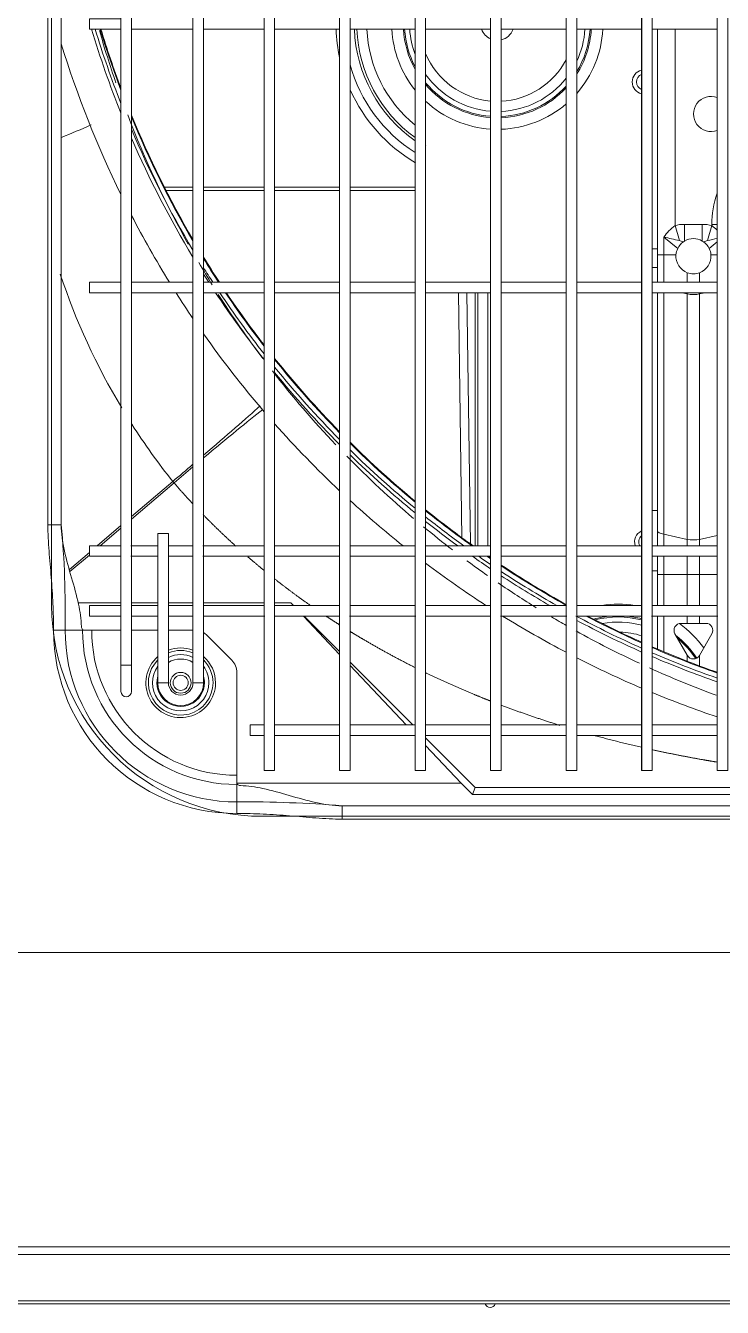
# Model space of a CAD drawing. Header units: millimetres. Extents: x 147592 to 201688, y -27981 to 8299.
# Drawn here: x 166759.9 to 166958.2, y -951 to -586.3 of the extents above; entities that cross this region are included whole.
import ezdxf

# ---------------------------------------------------------------- set-up
doc = ezdxf.new("R2010")
doc.units = ezdxf.units.MM
for name, color, linetype, lineweight in [('G-XREF-____-OTLN', 7, 'Continuous', 5), ('M-EQPM-____-OTLN', 7, 'Continuous', 5), ('S-FNDN-____-OTLN', 7, 'Continuous', 5)]:
    doc.layers.add(name, color=color, linetype=linetype, lineweight=lineweight)

# ---------------------------------------------------------------- blocks, each defined once
blk = doc.blocks.new('YXQH_ST_B9-20_rvt-1-二层给排水_消防平面图')
at = {"layer": 'S-FNDN-____-OTLN', "color": 251, "lineweight": 18, "true_color": 0x515151}
blk.add_line((167600.01, -850), (165600.01, -850), dxfattribs=at)
blk = doc.blocks.new('RUXYQ18BA - top_dwg-2871796-二层给排水_消防平面图')
at = {"layer": 'G-XREF-____-OTLN'}
for p, q in [((850.79, 188.42), (850.79, -336.37)), ((853.78, -336.37), (853.78, 188.42)), ((813.3, 143.44), (813.3, -291.39)), ((833.29, -150.44), (850.79, -150.44)), ((853.78, -150.44), (871.03, -150.44)), ((874.03, -150.44), (892.52, -150.44)), ((895.52, -150.44), (914.01, -150.44)), ((917.01, -150.44), (935.5, -150.44)), ((938.5, -150.44), (956.99, -150.44)), ((959.99, -150.44), (978.48, -150.44)), ((981.48, -150.44), (999.98, -150.44)), ((990.72, -210.69), (990.36, -210.92)), ((996.1, -210.92), (995.74, -210.69)), ((850.79, -222.42), (833.29, -222.42)), ((871.03, -222.42), (853.78, -222.42)), ((892.52, -222.42), (874.03, -222.42)), ((914.01, -222.42), (895.52, -222.42)), ((935.5, -222.42), (917.01, -222.42)), ((956.99, -222.42), (938.5, -222.42)), ((978.48, -222.42), (959.99, -222.42)), ((999.98, -222.42), (981.48, -222.42)), ((833.29, -225.41), (850.79, -225.41)), ((853.78, -225.41), (871.03, -225.41)), ((874.03, -225.41), (892.52, -225.41)), ((895.52, -225.41), (914.01, -225.41)), ((917.01, -225.41), (935.5, -225.41)), ((931.85, -225.41), (931.85, -297.39)), ((938.5, -225.41), (956.99, -225.41)), ((959.99, -225.41), (978.48, -225.41)), ((981.48, -225.41), (999.98, -225.41)), ((840.79, -297.39), (833.29, -297.39)), ((850.79, -297.39), (843.79, -297.39)), ((871.03, -297.39), (853.78, -297.39)), ((892.52, -297.39), (874.03, -297.39)), ((914.01, -297.39), (895.52, -297.39)), ((935.5, -297.39), (917.01, -297.39)), ((956.99, -297.39), (938.5, -297.39)), ((978.48, -297.39), (959.99, -297.39)), ((999.98, -297.39), (981.48, -297.39)), ((833.29, -300.38), (840.79, -300.38)), ((843.79, -300.38), (850.79, -300.38)), ((853.78, -300.38), (871.03, -300.38)), ((874.03, -300.38), (892.52, -300.38)), ((895.52, -300.38), (914.01, -300.38)), ((917.01, -300.38), (935.5, -300.38)), ((938.5, -300.38), (956.99, -300.38)), ((959.99, -300.38), (978.48, -300.38)), ((981.48, -300.38), (999.98, -300.38)), ((818.12, -313.65), (830.29, -313.65)), ((833.29, -313.65), (840.79, -313.65)), ((840.79, -314.38), (833.29, -314.38)), ((843.79, -313.65), (850.79, -313.65)), ((850.79, -314.38), (843.79, -314.38)), ((853.78, -313.65), (871.03, -313.65)), ((871.03, -314.38), (853.78, -314.38)), ((892.52, -314.38), (874.03, -314.38)), ((914.01, -314.38), (895.52, -314.38)), ((935.5, -314.38), (917.01, -314.38)), ((956.99, -314.38), (938.5, -314.38)), ((978.48, -314.38), (959.99, -314.38)), ((999.98, -314.38), (981.48, -314.38)), ((833.29, -317.38), (840.79, -317.38)), ((843.79, -317.38), (850.79, -317.38)), ((853.78, -317.38), (871.03, -317.38)), ((874.03, -317.38), (892.52, -317.38)), ((892.52, -328.3), (882.21, -317.38)), ((892.52, -327.51), (882.41, -317.38)), ((895.52, -317.38), (914.01, -317.38)), ((917.01, -317.38), (935.5, -317.38)), ((938.5, -317.38), (956.99, -317.38)), ((959.99, -317.38), (978.48, -317.38)), ((981.48, -317.38), (999.98, -317.38)), ((982.98, -317.38), (982.98, -326.79)), ((840.79, -321.38), (833.29, -321.38)), ((850.79, -321.38), (843.79, -321.38)), ((861.82, -329.91), (854.75, -322.84)), ((913.33, -348.36), (895.52, -330.52)), ((911.46, -348.36), (895.52, -331.48)), ((892.52, -348.36), (874.03, -348.36)), ((914.01, -348.36), (895.52, -348.36)), ((935.5, -348.36), (917.01, -348.36)), ((956.99, -348.36), (938.5, -348.36)), ((978.48, -348.36), (959.99, -348.36)), ((999.98, -348.36), (981.48, -348.36)), ((874.03, -351.36), (892.52, -351.36)), ((895.52, -351.36), (914.01, -351.36)), ((917.01, -351.36), (935.5, -351.36)), ((938.5, -351.36), (956.99, -351.36)), ((959.99, -351.36), (978.48, -351.36)), ((981.48, -351.36), (999.98, -351.36)), ((927.11, -364.94), (917.01, -354.24)), ((893.27, -371.36), (1303.1, -371.36))]:
    blk.add_line(p, q, dxfattribs=at)
at = {"layer": 'G-XREF-____-OTLN', "color": 251, "true_color": 0x666666}
for p, q in [((917.01, -183.44), (917.1, -183.29)), ((842.66, -195.38), (850.79, -195.38)), ((850.79, -196.36), (843.16, -196.36)), ((853.78, -195.38), (871.03, -195.38)), ((871.03, -196.36), (853.78, -196.36)), ((874.03, -195.38), (892.52, -195.38)), ((892.52, -196.36), (874.03, -196.36)), ((895.52, -195.38), (914.01, -195.38)), ((914.01, -196.36), (895.52, -196.36)), ((997.72, -212.82), (999.98, -210.96)), ((981.48, -212.91), (982.98, -212.91)), ((998.21, -214.65), (999.98, -214.65)), ((982.98, -218.18), (981.48, -218.18)), ((991.48, -219.7), (991.48, -222.42)), ((994.98, -219.7), (994.98, -222.42)), ((927.31, -295.09), (926.33, -225.41)), ((928.75, -225.41), (929.75, -296.85)), ((931.12, -297.39), (931.12, -225.41)), ((934.69, -225.41), (934.69, -297.39)), ((984.8, -225.41), (984.8, -294.13)), ((991.48, -225.41), (991.48, -225.74)), ((994.98, -225.41), (994.98, -225.74)), ((981.48, -287.37), (982.98, -287.37)), ((823.53, -297.39), (830.29, -291.63)), ((830.29, -292.38), (824.41, -297.39)), ((815.6, -304.13), (821.3, -299.28)), ((821.3, -300.03), (815.76, -304.74)), ((982.98, -304.48), (981.48, -304.48)), ((984.8, -317.38), (984.8, -327.56)), ((991.48, -317.38), (991.48, -319.47)), ((994.98, -317.38), (994.98, -319.47)), ((991.48, -328.56), (991.48, -330.25)), ((994.98, -328.56), (994.98, -331.59)), ((840.79, -336.37), (843.79, -336.37)), ((853.78, -336.37), (850.79, -336.37))]:
    blk.add_line(p, q, dxfattribs=at)
at = {"layer": 'G-XREF-____-OTLN', "flags": 128}
for points in [[(871.03, 213.41), (871.03, -361.36), (874.03, -361.36), (874.03, 213.41)], [(892.52, 213.41), (892.52, -361.36), (895.52, -361.36), (895.52, 213.41)], [(914.01, 213.41), (914.01, -361.36), (917.01, -361.36), (917.01, 213.41)], [(935.5, 213.41), (935.5, -361.36), (938.5, -361.36), (938.5, 213.41)], [(956.99, 213.41), (956.99, -361.36), (959.99, -361.36), (959.99, 213.41)], [(978.48, 213.41), (978.48, -361.36), (981.48, -361.36), (981.48, 213.41)], [(999.98, 213.41), (999.98, -361.36), (1002.97, -361.36), (1002.97, 213.41)], [(830.29, 183.42), (830.29, -331.37), (833.29, -331.37), (833.29, 183.42)]]:
    blk.add_lwpolyline(points, close=True, dxfattribs=at)
at = {"layer": 'G-XREF-____-OTLN', "color": 251, "true_color": 0x666666, "flags": 128}
for points in [[(813.3, -291.39), (809.5, -291.39), (809.5, 143.44), (813.3, 143.44)], [(987.98, -150.44), (987.98, -206.31), (989.22, -210.55)], [(990.72, -210.69), (990.72, -205.95), (995.74, -205.95), (995.74, -210.69)], [(999.98, -206.02), (998.48, -206.02), (998.48, -206.31), (997.24, -210.55)], [(988.74, -212.82), (984.8, -209.57), (984.8, -214.65), (982.98, -214.65)], [(984.8, -222.42), (984.8, -214.65), (988.24, -214.65)], [(989.97, -225.41), (991.48, -225.74), (991.48, -295.58)], [(996.49, -225.41), (994.98, -225.74), (994.98, -295.58)], [(833.29, -289.08), (845.04, -279.1), (845.42, -279.52), (833.29, -289.84)], [(984.8, -297.39), (984.8, -294.13), (991.48, -295.58), (991.48, -297.39)], [(999.98, -294.49), (994.98, -295.58), (994.98, -297.39)], [(984.8, -300.38), (984.8, -305.55), (982.98, -305.55)], [(991.48, -300.38), (991.48, -305.55), (984.8, -305.55), (984.8, -314.38)], [(994.98, -300.38), (994.98, -305.55), (991.48, -305.55), (991.48, -314.38)], [(999.98, -305.55), (994.98, -305.55), (994.98, -314.38)], [(819.72, -321.38), (819.36, -321.38), (819.07, -321.38), (814.4, -321.38), (811.11, -321.38)], [(863.28, -364.93), (863.28, -365.3), (863.28, -365.58), (863.28, -370.26), (863.28, -373.55)], [(1303.1, -371.36), (1303.1, -375.15), (893.27, -375.15), (893.27, -371.36)], [(267.56, -498.98), (267.56, -496.86), (1319.06, -496.86), (1319.06, -498.98), (1319.06, -512.22), (267.56, -512.22)], [(1319.06, -498.98), (267.56, -498.98), (267.56, -512.22), (267.56, -513.1)]]:
    blk.add_lwpolyline(points, dxfattribs=at)
at = {"layer": 'G-XREF-____-OTLN', "flags": 128}
for points in [[(830.29, -147.45), (821.3, -147.45), (821.3, -150.44), (830.29, -150.44)], [(982.98, -150.44), (982.98, -212.91), (982.98, -218.18), (982.98, -222.42)], [(830.29, -222.42), (821.3, -222.42), (821.3, -225.41), (830.29, -225.41)], [(982.98, -225.41), (982.98, -287.37), (982.98, -297.39)], [(843.79, -336.37), (843.79, -293.89), (840.79, -293.89), (840.79, -336.37)], [(830.29, -297.39), (821.3, -297.39), (821.3, -300.38), (830.29, -300.38)], [(982.98, -300.38), (982.98, -304.48), (982.98, -314.38)], [(830.29, -314.38), (821.3, -314.38), (821.3, -317.38), (830.29, -317.38)], [(874.03, -313.65), (878.68, -313.65), (879.41, -314.38), (878.68, -313.65)], [(996.76, -319.47), (994.98, -319.47), (991.48, -319.47), (989.69, -319.47)], [(819.72, -321.38), (821.96, -321.38), (830.29, -321.38)], [(987.96, -322.47), (991.48, -328.56), (991.5, -328.59)], [(998.49, -322.47), (994.96, -328.59), (994.98, -328.56)], [(930.3, -368.13), (927.11, -364.94), (863.28, -364.94), (863.28, -362.7), (863.28, -333.44)], [(1333.09, -333.44), (1333.09, -362.24), (1333.08, -364.94), (1259.35, -364.94), (1256.17, -368.13), (930.3, -368.13), (931.1, -366.18)], [(871.03, -348.36), (867.03, -348.36), (867.03, -351.36), (871.03, -351.36)], [(1260.17, -361.36), (1255.36, -366.18), (931.1, -366.18), (917.01, -352.05)], [(1403.06, -513.1), (1343.51, -513.1), (1323.84, -513.1), (1319.06, -513.1), (267.56, -513.1), (262.78, -513.1), (243.11, -513.1), (183.55, -513.1)]]:
    blk.add_lwpolyline(points, dxfattribs=at)
at = {"layer": 'G-XREF-____-OTLN', "color": 251, "true_color": 0x666666}
blk.add_circle((847.29, -336.37), 2.95, dxfattribs=at)
at = {"layer": 'G-XREF-____-OTLN'}
blk.add_circle((847.29, -336.37), 2.15, dxfattribs=at)
at = {"layer": 'G-XREF-____-OTLN', "color": 251, "true_color": 0x666666}
for centre, radius, start, end in [((1093.23, -68.44), 283.44, 196.8164, 201.9254), ((1093.23, -68.44), 282.44, 196.8777, 201.4161), ((937.41, -148.85), 45.92, 181.9934, 192.1337), ((937.41, -148.85), 40.72, 182.2481, 234.9196), ((937.41, -148.85), 37.15, 182.4644, 230.95), ((937.41, -148.85), 30.07, 183.045, 218.8963), ((937.41, -148.85), 26.78, 183.4195, 209.0862), ((937.41, -148.85), 26.43, 183.4643, 207.7069), ((937.41, -148.85), 26.78, 327.4778, 356.5805), ((937.41, -148.85), 30.07, 318.6716, 356.955), ((937.41, -148.85), 26.43, 328.6746, 356.5357), ((937.41, -148.85), 22.1, 202.6261, 265.0416), ((937.41, -148.85), 22.1, 272.822, 332.3545), ((937.41, -148.85), 43.51, 195.6399, 237.4585), ((979.23, -165.43), 3.45, 102.5559, 257.4441), ((937.41, -148.85), 45.92, 204.1673, 239.4673), ((937.41, -148.85), 26.43, 219.4763, 265.8551), ((937.41, -148.85), 26.78, 220.3675, 265.9088), ((937.41, -148.85), 26.43, 272.3596, 317.7978), ((937.41, -148.85), 26.78, 272.329, 316.9871), ((937.41, -148.85), 30.07, 227.2694, 266.357), ((937.41, -148.85), 30.07, 272.0741, 310.6325), ((1093.23, -68.44), 282.44, 203.0243, 210.8623), ((1093.23, -68.44), 283.44, 203.4951, 211.1988), ((1025.72, -206.02), 27.24, 160.9009, 180), ((996.72, -218.01), 14.61, 126.7634, 144.7135), ((989.73, -218.01), 14.61, 45.3611, 53.2366), ((1042.39, 39.7), 255.84, 256.9915, 258.005), ((944.07, 39.7), 255.84, 281.995, 282.6237), ((1093.23, -68.44), 282.44, 212.0285, 213.0349), ((995.11, -159.47), 191.92, 198.4218, 210.9399), ((1093.23, -68.44), 283.44, 212.35, 212.9036), ((1093.23, -68.44), 283.44, 213.6286, 218.3754), ((1093.23, -68.44), 282.44, 213.7636, 218.1186), ((1093.23, -68.44), 282.44, 219.0936, 224.7128), ((1093.23, -68.44), 283.44, 219.3416, 224.9165), ((995.11, -159.47), 191.92, 212.5887, 218.5597), ((1093.23, -68.44), 282.44, 225.571, 230.6134), ((1093.23, -68.44), 283.44, 225.7687, 230.7791), ((531.37, -316.71), 283.07, 359.0557, 5.1325), ((1093.23, -68.44), 282.44, 231.3961, 234.1533), ((1093.23, -68.44), 283.44, 231.5572, 233.8746), ((979.93, -296.28), 3.45, 114.8529, 198.647), ((1093.23, -68.44), 283.44, 234.9158, 236.1867), ((1093.23, -68.44), 282.44, 235.2055, 236.0508), ((1093.23, -68.44), 282.44, 236.781, 240.5462), ((1093.23, -68.44), 283.44, 236.9132, 240.1904), ((971.84, -344.08), 30.07, 80.9837, 99.0163), ((1093.23, -68.44), 282.44, 241.8081, 246.029), ((1093.23, -68.44), 283.44, 241.9602, 246.1188), ((971.84, -344.08), 26.78, 94.4508, 105.2655), ((971.84, -344.08), 26.43, 75.433, 104.4377), ((971.84, -344.08), 26.78, 75.6255, 85.5492), ((971.84, -344.08), 30.07, 35.8855, 54.7074), ((863.28, -321.38), 52.17, 180, 270), ((863.28, -321.38), 48.88, 180, 270), ((797.39, -321.38), 21.97, 0, 0.3494), ((863.28, -321.38), 43.92, 180, 270), ((863.28, -321.38), 41.32, 180, 270), ((971.84, -344.08), 22.1, 72.4966, 88.7325), ((971.84, -344.08), 26.78, 33.4036, 52.3487), ((971.84, -344.08), 26.43, 33.7288, 50.4458), ((847.29, -336.37), 9.91, 69.3273, 110.6727), ((847.29, -336.37), 9.2, 67.6576, 112.3424), ((1093.23, -68.44), 282.44, 246.6931, 250.7202), ((847.29, -336.37), 9.91, 130.967, 360), ((847.29, -336.37), 9.2, 134.9085, 360), ((847.29, -336.37), 8.02, 144.0711, 360), ((847.29, -336.37), 8.02, 64.15, 115.85), ((847.29, -336.37), 6.75, 58.7898, 121.2102), ((847.29, -336.37), 9.91, 0, 49.033), ((847.29, -336.37), 9.2, 0, 45.0915), ((847.29, -336.37), 8.02, 0, 35.9289), ((1093.23, -68.44), 283.44, 246.7801, 250.7908), ((847.29, -336.37), 6.75, 164.2243, 360), ((847.29, -336.37), 6.75, 0, 15.7757), ((863.28, -387.27), 21.97, 89.6506, 90), ((865.8, -711.97), 341.72, 85.3893, 90.4224)]:
    blk.add_arc(centre, radius, start, end, dxfattribs=at)
at = {"layer": 'G-XREF-____-OTLN'}
for centre, radius, start, end in [((1093.23, -68.44), 281.09, 196.9614, 200.7018), ((1093.23, -68.44), 280.89, 196.9738, 200.5936), ((937.41, -148.85), 39.98, 182.2894, 234.177), ((937.41, -148.85), 24.99, 183.6646, 200.536), ((937.41, -148.85), 4.75, 199.6577, 246.2729), ((937.41, -148.85), 4.75, 199.6577, 246.2729), ((937.41, -148.85), 4.75, 283.2499, 340.3423), ((937.41, -148.85), 4.75, 283.2499, 340.3423), ((937.41, -148.85), 24.99, 334.6284, 356.3354), ((1093.23, -68.44), 292.88, 197.1024, 206.135), ((937.41, -148.85), 24.99, 215.2688, 265.6153), ((979.23, -165.43), 2.25, 109.4712, 250.5288), ((937.41, -148.85), 24.99, 272.4959, 321.5866), ((998.23, -174.53), 5, 69.5127, 290.4873), ((1093.23, -68.44), 280.89, 202.2673, 210.3283), ((631.2, 264.21), 481.23, 292.2388, 293.3343), ((1093.23, -68.44), 281.09, 202.3666, 210.3979), ((1093.23, -68.44), 292.88, 207.4363, 211.7161), ((993.23, -215.01), 5, 125.0171, 153.9883), ((993.23, -215.01), 5, 59.8738, 120.1262), ((993.23, -215.01), 5, 26.0117, 54.9829), ((993.23, -215.01), 5, 175.8419, 249.5077), ((993.23, -215.01), 5, 153.9883, 175.8419), ((993.23, -215.01), 5, 290.4923, 4.1581), ((993.23, -215.01), 5, 4.1581, 26.0117), ((1093.23, -68.44), 280.89, 211.5186, 213.2411), ((1093.23, -68.44), 281.09, 211.585, 213.2143), ((993.23, -215.01), 5, 249.5077, 290.4923), ((1093.23, -68.44), 292.88, 212.4084, 214.1271), ((1093.23, -68.44), 281.09, 213.9481, 217.7659), ((1093.23, -68.44), 280.89, 213.9755, 217.7132), ((1093.23, -68.44), 292.88, 215.1591, 220.6519), ((1093.23, -68.44), 280.89, 218.7022, 224.392), ((1093.23, -68.44), 281.09, 218.7531, 224.4337), ((1093.23, -68.44), 292.88, 221.5443, 226.7406), ((1093.23, -68.44), 280.89, 225.2598, 230.3529), ((1093.23, -68.44), 281.09, 225.3001, 230.3867), ((1093.23, -68.44), 292.88, 227.5409, 231.415), ((1093.23, -68.44), 280.89, 231.1428, 234.594), ((1093.23, -68.44), 281.09, 231.1757, 234.5367), ((979.93, -296.28), 2.25, 130.124, 209.3579), ((1093.23, -68.44), 292.88, 233.0093, 237.1089), ((1093.23, -68.44), 281.09, 235.6043, 235.865), ((1093.23, -68.44), 280.89, 235.6639, 235.8373), ((1093.23, -68.44), 280.89, 236.5734, 240.9854), ((1093.23, -68.44), 281.09, 236.6003, 241.0382), ((820.38, -320.39), 1.33, 179.227, 219.7764), ((1093.23, -68.44), 292.88, 238.2055, 242.279), ((1093.23, -68.44), 281.09, 242.3268, 245.9064), ((1093.23, -68.44), 280.89, 242.4047, 245.8881), ((971.84, -344.08), 24.99, 74.5717, 100.5184), ((989.69, -321.47), 2, 90, 210), ((996.76, -321.47), 2, 330, 90), ((819.7, -320.89), 0.491, 226.521, 272.8887), ((851.21, -326.37), 5, 45, 59.0551), ((1093.23, -68.44), 280.89, 246.5566, 250.6094), ((1093.23, -68.44), 281.09, 246.5742, 250.6237), ((858.28, -333.44), 5, 0, 45), ((1093.23, -68.44), 292.88, 242.9397, 246.9342), ((993.23, -327.59), 2, 210, 330), ((847.29, -336.37), 6.5, 180, 360), ((847.29, -336.37), 3.5, 180, 0), ((1093.23, -68.44), 292.88, 247.5703, 251.4333), ((863.77, -364.96), 0.489, 177.0216, 223.5686), ((864.26, -364.28), 1.32, 230.1889, 270.8077), ((935.39, -512.56), 1.5, 200.8854, 339.1146)]:
    blk.add_arc(centre, radius, start, end, dxfattribs=at)
at = {"layer": 'G-XREF-____-OTLN', "color": 251, "true_color": 0x666666}
for centre, major_axis, ratio, start_param, end_param in [((999.28, -220.08), (-14.36, 11.85), 0.536964, 5.706357, 5.933046), ((987.17, -220.08), (14.36, 11.85), 0.536964, 0.350139, 0.576828), ((999.28, -220.08), (-11.36, 9.37), 0.186691, 5.754599, 5.933046), ((987.17, -220.08), (11.36, 9.37), 0.186691, 0.350139, 0.528586), ((993.23, -225.18), (2.75, 0), 0.263393, 4.022422, 5.402356), ((845.42, -281.35), (31.86, 27.34), 0.033084, 0.62786, 1.275812), ((843.48, -279.1), (32.09, 27.09), 0.023917, 5.020369, 5.657469), ((843.48, -279.1), (32.09, 27.09), 0.023917, 4.740714, 4.921735), ((845.42, -281.35), (31.86, 27.34), 0.033084, 1.373272, 1.542413), ((987.98, -293.11), (5, 0), 0.263393, 3.141593, 4.022422), ((993.23, -295.02), (2.75, 0), 0.263393, 4.022422, 5.402356)]:
    blk.add_ellipse(centre, major_axis=major_axis, ratio=ratio, start_param=start_param, end_param=end_param, dxfattribs=at)
for points in [[(850.64, -285.36), (847.96, -282.48), (845.42, -279.52)], [(884.24, -314.39), (878.95, -310.7), (873.95, -306.76)], [(892.43, -319.84), (890.6, -318.68), (888.8, -317.49)], [(955.2, -348.48), (946.64, -345.82), (938.45, -342.72)], [(978.47, -354.73), (971.76, -353.2), (965.28, -351.43)]]:
    blk.add_open_spline(points, degree=2, dxfattribs=at)
for points, degree, knots in [([(811.11, -321.38), (811.11, -318.87), (811.05, -316.37), (810.82, -311.37), (810.65, -308.87), (810.25, -303.88), (810.01, -301.38), (809.64, -296.39), (809.5, -293.89), (809.5, -291.39)], 3, [0, 0, 0, 0, 0.25, 0.25, 0.5, 0.5, 0.75, 0.75, 1, 1, 1, 1]), ([(863, -297.52), (860.18, -294.97), (857.48, -292.34), (855.54, -290.45), (853.66, -288.53)], 2, [0.95523344, 0.95523344, 0.95523344, 0.96875, 0.96875, 0.97825276, 0.97825276, 0.97825276]), ([(871.01, -304.41), (870.8, -304.23), (870.59, -304.06), (868.45, -302.3), (866.37, -300.5)], 2, [0.93650603, 0.93650603, 0.93650603, 0.9375, 0.9375, 0.94723623, 0.94723623, 0.94723623]), ([(914, -332.03), (906.47, -328.26), (899.34, -324.06), (897.38, -322.91), (895.45, -321.73)], 2, [0.84468595, 0.84468595, 0.84468595, 0.875, 0.875, 0.88303501, 0.88303501, 0.88303501]), ([(935.46, -341.56), (932.94, -340.57), (930.45, -339.54), (923.56, -336.67), (916.97, -333.49)], 2, [0.8024644, 0.8024644, 0.8024644, 0.8125, 0.8125, 0.83873689, 0.83873689, 0.83873689]), ([(999.97, -358.94), (997.86, -358.6), (995.77, -358.23), (988.51, -356.95), (981.48, -355.41)], 2, [0.67916563, 0.67916563, 0.67916563, 0.6875, 0.6875, 0.71401759, 0.71401759, 0.71401759]), ([(893.27, -375.15), (890.76, -375.15), (888.26, -375.02), (883.27, -374.64), (880.78, -374.41), (875.79, -374.01), (873.29, -373.84), (868.29, -373.61), (865.79, -373.55), (863.28, -373.55)], 3, [0, 0, 0, 0, 0.25, 0.25, 0.5, 0.5, 0.75, 0.75, 1, 1, 1, 1])]:
    blk.add_open_spline(points, degree=degree, knots=knots, dxfattribs=at)
at = {"layer": 'G-XREF-____-OTLN'}
for points, knots in [([(819.05, -320.38), (818.98, -318.25), (818.66, -316.11), (817.67, -311.48), (816.95, -308.98), (815.5, -303.97), (814.77, -301.46), (813.67, -296.43), (813.3, -293.91), (813.3, -291.39)], [0, 0, 0, 0, 0.223711, 0.223711, 0.482474, 0.482474, 0.741237, 0.741237, 1, 1, 1, 1]), ([(893.27, -371.36), (890.75, -371.36), (888.23, -370.99), (883.2, -369.89), (880.68, -369.15), (875.68, -367.7), (873.18, -366.99), (868.55, -366), (866.41, -365.68), (864.28, -365.6)], [0, 0, 0, 0, 0.258763, 0.258763, 0.517526, 0.517526, 0.776289, 0.776289, 1, 1, 1, 1])]:
    blk.add_open_spline(points, degree=3, knots=knots, dxfattribs=at)
blk = doc.blocks.new('RUXYQ18BA - top_dwg-V211-二层给排水_消防平面图')
at = {"layer": 'G-XREF-____-OTLN'}
for p, q in [((850.79, 188.42), (850.79, -336.37)), ((853.78, -336.37), (853.78, 188.42)), ((813.3, 143.44), (813.3, -291.39)), ((833.29, -150.44), (850.79, -150.44)), ((853.78, -150.44), (871.03, -150.44)), ((874.03, -150.44), (892.52, -150.44)), ((895.52, -150.44), (914.01, -150.44)), ((917.01, -150.44), (935.5, -150.44)), ((938.5, -150.44), (956.99, -150.44)), ((959.99, -150.44), (978.48, -150.44)), ((981.48, -150.44), (999.98, -150.44)), ((990.72, -210.69), (990.36, -210.92)), ((996.1, -210.92), (995.74, -210.69)), ((850.79, -222.42), (833.29, -222.42)), ((871.03, -222.42), (853.78, -222.42)), ((892.52, -222.42), (874.03, -222.42)), ((914.01, -222.42), (895.52, -222.42)), ((935.5, -222.42), (917.01, -222.42)), ((956.99, -222.42), (938.5, -222.42)), ((978.48, -222.42), (959.99, -222.42)), ((999.98, -222.42), (981.48, -222.42)), ((833.29, -225.41), (850.79, -225.41)), ((853.78, -225.41), (871.03, -225.41)), ((874.03, -225.41), (892.52, -225.41)), ((895.52, -225.41), (914.01, -225.41)), ((917.01, -225.41), (935.5, -225.41)), ((931.85, -225.41), (931.85, -297.39)), ((938.5, -225.41), (956.99, -225.41)), ((959.99, -225.41), (978.48, -225.41)), ((981.48, -225.41), (999.98, -225.41)), ((840.79, -297.39), (833.29, -297.39)), ((850.79, -297.39), (843.79, -297.39)), ((871.03, -297.39), (853.78, -297.39)), ((892.52, -297.39), (874.03, -297.39)), ((914.01, -297.39), (895.52, -297.39)), ((935.5, -297.39), (917.01, -297.39)), ((956.99, -297.39), (938.5, -297.39)), ((978.48, -297.39), (959.99, -297.39)), ((999.98, -297.39), (981.48, -297.39)), ((833.29, -300.38), (840.79, -300.38)), ((843.79, -300.38), (850.79, -300.38)), ((853.78, -300.38), (871.03, -300.38)), ((874.03, -300.38), (892.52, -300.38)), ((895.52, -300.38), (914.01, -300.38)), ((917.01, -300.38), (935.5, -300.38)), ((938.5, -300.38), (956.99, -300.38)), ((959.99, -300.38), (978.48, -300.38)), ((981.48, -300.38), (999.98, -300.38)), ((818.12, -313.65), (830.29, -313.65)), ((833.29, -313.65), (840.79, -313.65)), ((840.79, -314.38), (833.29, -314.38)), ((843.79, -313.65), (850.79, -313.65)), ((850.79, -314.38), (843.79, -314.38)), ((853.78, -313.65), (871.03, -313.65)), ((871.03, -314.38), (853.78, -314.38)), ((892.52, -314.38), (874.03, -314.38)), ((914.01, -314.38), (895.52, -314.38)), ((935.5, -314.38), (917.01, -314.38)), ((956.99, -314.38), (938.5, -314.38)), ((978.48, -314.38), (959.99, -314.38)), ((999.98, -314.38), (981.48, -314.38)), ((833.29, -317.38), (840.79, -317.38)), ((843.79, -317.38), (850.79, -317.38)), ((853.78, -317.38), (871.03, -317.38)), ((874.03, -317.38), (892.52, -317.38)), ((892.52, -328.3), (882.21, -317.38)), ((892.52, -327.51), (882.41, -317.38)), ((895.52, -317.38), (914.01, -317.38)), ((917.01, -317.38), (935.5, -317.38)), ((938.5, -317.38), (956.99, -317.38)), ((959.99, -317.38), (978.48, -317.38)), ((981.48, -317.38), (999.98, -317.38)), ((982.98, -317.38), (982.98, -326.79)), ((840.79, -321.38), (833.29, -321.38)), ((850.79, -321.38), (843.79, -321.38)), ((861.82, -329.91), (854.75, -322.84)), ((913.33, -348.36), (895.52, -330.52)), ((911.46, -348.36), (895.52, -331.48)), ((892.52, -348.36), (874.03, -348.36)), ((914.01, -348.36), (895.52, -348.36)), ((935.5, -348.36), (917.01, -348.36)), ((956.99, -348.36), (938.5, -348.36)), ((978.48, -348.36), (959.99, -348.36)), ((999.98, -348.36), (981.48, -348.36)), ((874.03, -351.36), (892.52, -351.36)), ((895.52, -351.36), (914.01, -351.36)), ((917.01, -351.36), (935.5, -351.36)), ((938.5, -351.36), (956.99, -351.36)), ((959.99, -351.36), (978.48, -351.36)), ((981.48, -351.36), (999.98, -351.36)), ((927.11, -364.94), (917.01, -354.24)), ((893.27, -371.36), (1303.1, -371.36))]:
    blk.add_line(p, q, dxfattribs=at)
at = {"layer": 'G-XREF-____-OTLN', "color": 251, "true_color": 0x666666}
for p, q in [((917.01, -183.44), (917.1, -183.29)), ((842.66, -195.38), (850.79, -195.38)), ((850.79, -196.36), (843.16, -196.36)), ((853.78, -195.38), (871.03, -195.38)), ((871.03, -196.36), (853.78, -196.36)), ((874.03, -195.38), (892.52, -195.38)), ((892.52, -196.36), (874.03, -196.36)), ((895.52, -195.38), (914.01, -195.38)), ((914.01, -196.36), (895.52, -196.36)), ((997.72, -212.82), (999.98, -210.96)), ((981.48, -212.91), (982.98, -212.91)), ((998.21, -214.65), (999.98, -214.65)), ((982.98, -218.18), (981.48, -218.18)), ((991.48, -219.7), (991.48, -222.42)), ((994.98, -219.7), (994.98, -222.42)), ((927.31, -295.09), (926.33, -225.41)), ((928.75, -225.41), (929.75, -296.85)), ((931.12, -297.39), (931.12, -225.41)), ((934.69, -225.41), (934.69, -297.39)), ((984.8, -225.41), (984.8, -294.13)), ((991.48, -225.41), (991.48, -225.74)), ((994.98, -225.41), (994.98, -225.74)), ((981.48, -287.37), (982.98, -287.37)), ((823.53, -297.39), (830.29, -291.63)), ((830.29, -292.38), (824.41, -297.39)), ((815.6, -304.13), (821.3, -299.28)), ((821.3, -300.03), (815.76, -304.74)), ((982.98, -304.48), (981.48, -304.48)), ((984.8, -317.38), (984.8, -327.56)), ((991.48, -317.38), (991.48, -319.47)), ((994.98, -317.38), (994.98, -319.47)), ((991.48, -328.56), (991.48, -330.25)), ((994.98, -328.56), (994.98, -331.59)), ((840.79, -336.37), (843.79, -336.37)), ((853.78, -336.37), (850.79, -336.37))]:
    blk.add_line(p, q, dxfattribs=at)
at = {"layer": 'G-XREF-____-OTLN', "flags": 128}
for points in [[(871.03, 213.41), (871.03, -361.36), (874.03, -361.36), (874.03, 213.41)], [(892.52, 213.41), (892.52, -361.36), (895.52, -361.36), (895.52, 213.41)], [(914.01, 213.41), (914.01, -361.36), (917.01, -361.36), (917.01, 213.41)], [(935.5, 213.41), (935.5, -361.36), (938.5, -361.36), (938.5, 213.41)], [(956.99, 213.41), (956.99, -361.36), (959.99, -361.36), (959.99, 213.41)], [(978.48, 213.41), (978.48, -361.36), (981.48, -361.36), (981.48, 213.41)], [(999.98, 213.41), (999.98, -361.36), (1002.97, -361.36), (1002.97, 213.41)], [(830.29, 183.42), (830.29, -331.37), (833.29, -331.37), (833.29, 183.42)]]:
    blk.add_lwpolyline(points, close=True, dxfattribs=at)
at = {"layer": 'G-XREF-____-OTLN', "color": 251, "true_color": 0x666666, "flags": 128}
for points in [[(813.3, -291.39), (809.5, -291.39), (809.5, 143.44), (813.3, 143.44)], [(987.98, -150.44), (987.98, -206.31), (989.22, -210.55)], [(990.72, -210.69), (990.72, -205.95), (995.74, -205.95), (995.74, -210.69)], [(999.98, -206.02), (998.48, -206.02), (998.48, -206.31), (997.24, -210.55)], [(988.74, -212.82), (984.8, -209.57), (984.8, -214.65), (982.98, -214.65)], [(984.8, -222.42), (984.8, -214.65), (988.24, -214.65)], [(989.97, -225.41), (991.48, -225.74), (991.48, -295.58)], [(996.49, -225.41), (994.98, -225.74), (994.98, -295.58)], [(833.29, -289.08), (845.04, -279.1), (845.42, -279.52), (833.29, -289.84)], [(984.8, -297.39), (984.8, -294.13), (991.48, -295.58), (991.48, -297.39)], [(999.98, -294.49), (994.98, -295.58), (994.98, -297.39)], [(984.8, -300.38), (984.8, -305.55), (982.98, -305.55)], [(991.48, -300.38), (991.48, -305.55), (984.8, -305.55), (984.8, -314.38)], [(994.98, -300.38), (994.98, -305.55), (991.48, -305.55), (991.48, -314.38)], [(999.98, -305.55), (994.98, -305.55), (994.98, -314.38)], [(819.72, -321.38), (819.36, -321.38), (819.07, -321.38), (814.4, -321.38), (811.11, -321.38)], [(863.28, -364.93), (863.28, -365.3), (863.28, -365.58), (863.28, -370.26), (863.28, -373.55)], [(1303.1, -371.36), (1303.1, -375.15), (893.27, -375.15), (893.27, -371.36)], [(267.56, -498.98), (267.56, -496.86), (1319.06, -496.86), (1319.06, -498.98), (1319.06, -512.22), (267.56, -512.22)], [(1319.06, -498.98), (267.56, -498.98), (267.56, -512.22), (267.56, -513.1)]]:
    blk.add_lwpolyline(points, dxfattribs=at)
at = {"layer": 'G-XREF-____-OTLN', "flags": 128}
for points in [[(830.29, -147.45), (821.3, -147.45), (821.3, -150.44), (830.29, -150.44)], [(982.98, -150.44), (982.98, -212.91), (982.98, -218.18), (982.98, -222.42)], [(830.29, -222.42), (821.3, -222.42), (821.3, -225.41), (830.29, -225.41)], [(982.98, -225.41), (982.98, -287.37), (982.98, -297.39)], [(843.79, -336.37), (843.79, -293.89), (840.79, -293.89), (840.79, -336.37)], [(830.29, -297.39), (821.3, -297.39), (821.3, -300.38), (830.29, -300.38)], [(982.98, -300.38), (982.98, -304.48), (982.98, -314.38)], [(830.29, -314.38), (821.3, -314.38), (821.3, -317.38), (830.29, -317.38)], [(874.03, -313.65), (878.68, -313.65), (879.41, -314.38), (878.68, -313.65)], [(996.76, -319.47), (994.98, -319.47), (991.48, -319.47), (989.69, -319.47)], [(819.72, -321.38), (821.96, -321.38), (830.29, -321.38)], [(987.96, -322.47), (991.48, -328.56), (991.5, -328.59)], [(998.49, -322.47), (994.96, -328.59), (994.98, -328.56)], [(930.3, -368.13), (927.11, -364.94), (863.28, -364.94), (863.28, -362.7), (863.28, -333.44)], [(1333.09, -333.44), (1333.09, -362.24), (1333.08, -364.94), (1259.35, -364.94), (1256.17, -368.13), (930.3, -368.13), (931.1, -366.18)], [(871.03, -348.36), (867.03, -348.36), (867.03, -351.36), (871.03, -351.36)], [(1260.17, -361.36), (1255.36, -366.18), (931.1, -366.18), (917.01, -352.05)], [(1403.06, -513.1), (1343.51, -513.1), (1323.84, -513.1), (1319.06, -513.1), (267.56, -513.1), (262.78, -513.1), (243.11, -513.1), (183.55, -513.1)]]:
    blk.add_lwpolyline(points, dxfattribs=at)
at = {"layer": 'G-XREF-____-OTLN', "color": 251, "true_color": 0x666666}
blk.add_circle((847.29, -336.37), 2.95, dxfattribs=at)
at = {"layer": 'G-XREF-____-OTLN'}
blk.add_circle((847.29, -336.37), 2.15, dxfattribs=at)
at = {"layer": 'G-XREF-____-OTLN', "color": 251, "true_color": 0x666666}
for centre, radius, start, end in [((1093.23, -68.44), 283.44, 196.8164, 201.9254), ((1093.23, -68.44), 282.44, 196.8777, 201.4161), ((937.41, -148.85), 45.92, 181.9934, 192.1337), ((937.41, -148.85), 40.72, 182.2481, 234.9196), ((937.41, -148.85), 37.15, 182.4644, 230.95), ((937.41, -148.85), 30.07, 183.045, 218.8963), ((937.41, -148.85), 26.78, 183.4195, 209.0862), ((937.41, -148.85), 26.43, 183.4643, 207.7069), ((937.41, -148.85), 26.78, 327.4778, 356.5805), ((937.41, -148.85), 30.07, 318.6716, 356.955), ((937.41, -148.85), 26.43, 328.6746, 356.5357), ((937.41, -148.85), 22.1, 202.6261, 265.0416), ((937.41, -148.85), 22.1, 272.822, 332.3545), ((937.41, -148.85), 43.51, 195.6399, 237.4585), ((979.23, -165.43), 3.45, 102.5559, 257.4441), ((937.41, -148.85), 45.92, 204.1673, 239.4673), ((937.41, -148.85), 26.43, 219.4763, 265.8551), ((937.41, -148.85), 26.78, 220.3675, 265.9088), ((937.41, -148.85), 26.43, 272.3596, 317.7978), ((937.41, -148.85), 26.78, 272.329, 316.9871), ((937.41, -148.85), 30.07, 227.2694, 266.357), ((937.41, -148.85), 30.07, 272.0741, 310.6325), ((1093.23, -68.44), 282.44, 203.0243, 210.8623), ((1093.23, -68.44), 283.44, 203.4951, 211.1988), ((1025.72, -206.02), 27.24, 160.9009, 180), ((996.72, -218.01), 14.61, 126.7634, 144.7135), ((989.73, -218.01), 14.61, 45.3611, 53.2366), ((1042.39, 39.7), 255.84, 256.9915, 258.005), ((944.07, 39.7), 255.84, 281.995, 282.6237), ((1093.23, -68.44), 282.44, 212.0285, 213.0349), ((995.11, -159.47), 191.92, 198.4218, 210.9399), ((1093.23, -68.44), 283.44, 212.35, 212.9036), ((1093.23, -68.44), 283.44, 213.6286, 218.3754), ((1093.23, -68.44), 282.44, 213.7636, 218.1186), ((1093.23, -68.44), 282.44, 219.0936, 224.7128), ((1093.23, -68.44), 283.44, 219.3416, 224.9165), ((995.11, -159.47), 191.92, 212.5887, 218.5597), ((1093.23, -68.44), 282.44, 225.571, 230.6134), ((1093.23, -68.44), 283.44, 225.7687, 230.7791), ((531.37, -316.71), 283.07, 359.0557, 5.1325), ((1093.23, -68.44), 282.44, 231.3961, 234.1533), ((1093.23, -68.44), 283.44, 231.5572, 233.8746), ((979.93, -296.28), 3.45, 114.8529, 198.647), ((1093.23, -68.44), 283.44, 234.9158, 236.1867), ((1093.23, -68.44), 282.44, 235.2055, 236.0508), ((1093.23, -68.44), 282.44, 236.781, 240.5462), ((1093.23, -68.44), 283.44, 236.9132, 240.1904), ((971.84, -344.08), 30.07, 80.9837, 99.0163), ((1093.23, -68.44), 282.44, 241.8081, 246.029), ((1093.23, -68.44), 283.44, 241.9602, 246.1188), ((971.84, -344.08), 26.78, 94.4508, 105.2655), ((971.84, -344.08), 26.43, 75.433, 104.4377), ((971.84, -344.08), 26.78, 75.6255, 85.5492), ((971.84, -344.08), 30.07, 35.8855, 54.7074), ((863.28, -321.38), 52.17, 180, 270), ((863.28, -321.38), 48.88, 180, 270), ((797.39, -321.38), 21.97, 0, 0.3494), ((863.28, -321.38), 43.92, 180, 270), ((863.28, -321.38), 41.32, 180, 270), ((971.84, -344.08), 22.1, 72.4966, 88.7325), ((971.84, -344.08), 26.78, 33.4036, 52.3487), ((971.84, -344.08), 26.43, 33.7288, 50.4458), ((847.29, -336.37), 9.91, 69.3273, 110.6727), ((847.29, -336.37), 9.2, 67.6576, 112.3424), ((1093.23, -68.44), 282.44, 246.6931, 250.7202), ((847.29, -336.37), 9.91, 130.967, 360), ((847.29, -336.37), 9.2, 134.9085, 360), ((847.29, -336.37), 8.02, 144.0711, 360), ((847.29, -336.37), 8.02, 64.15, 115.85), ((847.29, -336.37), 6.75, 58.7898, 121.2102), ((847.29, -336.37), 9.91, 0, 49.033), ((847.29, -336.37), 9.2, 0, 45.0915), ((847.29, -336.37), 8.02, 0, 35.9289), ((1093.23, -68.44), 283.44, 246.7801, 250.7908), ((847.29, -336.37), 6.75, 164.2243, 360), ((847.29, -336.37), 6.75, 0, 15.7757), ((863.28, -387.27), 21.97, 89.6506, 90), ((865.8, -711.97), 341.72, 85.3893, 90.4224)]:
    blk.add_arc(centre, radius, start, end, dxfattribs=at)
at = {"layer": 'G-XREF-____-OTLN'}
for centre, radius, start, end in [((1093.23, -68.44), 281.09, 196.9614, 200.7018), ((1093.23, -68.44), 280.89, 196.9738, 200.5936), ((937.41, -148.85), 39.98, 182.2894, 234.177), ((937.41, -148.85), 24.99, 183.6646, 200.536), ((937.41, -148.85), 4.75, 199.6577, 246.2729), ((937.41, -148.85), 4.75, 199.6577, 246.2729), ((937.41, -148.85), 4.75, 283.2499, 340.3423), ((937.41, -148.85), 4.75, 283.2499, 340.3423), ((937.41, -148.85), 24.99, 334.6284, 356.3354), ((1093.23, -68.44), 292.88, 197.1024, 206.135), ((937.41, -148.85), 24.99, 215.2688, 265.6153), ((979.23, -165.43), 2.25, 109.4712, 250.5288), ((937.41, -148.85), 24.99, 272.4959, 321.5866), ((998.23, -174.53), 5, 69.5127, 290.4873), ((1093.23, -68.44), 280.89, 202.2673, 210.3283), ((631.2, 264.21), 481.23, 292.2388, 293.3343), ((1093.23, -68.44), 281.09, 202.3666, 210.3979), ((1093.23, -68.44), 292.88, 207.4363, 211.7161), ((993.23, -215.01), 5, 125.0171, 153.9883), ((993.23, -215.01), 5, 59.8738, 120.1262), ((993.23, -215.01), 5, 26.0117, 54.9829), ((993.23, -215.01), 5, 175.8419, 249.5077), ((993.23, -215.01), 5, 153.9883, 175.8419), ((993.23, -215.01), 5, 290.4923, 4.1581), ((993.23, -215.01), 5, 4.1581, 26.0117), ((1093.23, -68.44), 280.89, 211.5186, 213.2411), ((1093.23, -68.44), 281.09, 211.585, 213.2143), ((993.23, -215.01), 5, 249.5077, 290.4923), ((1093.23, -68.44), 292.88, 212.4084, 214.1271), ((1093.23, -68.44), 281.09, 213.9481, 217.7659), ((1093.23, -68.44), 280.89, 213.9755, 217.7132), ((1093.23, -68.44), 292.88, 215.1591, 220.6519), ((1093.23, -68.44), 280.89, 218.7022, 224.392), ((1093.23, -68.44), 281.09, 218.7531, 224.4337), ((1093.23, -68.44), 292.88, 221.5443, 226.7406), ((1093.23, -68.44), 280.89, 225.2598, 230.3529), ((1093.23, -68.44), 281.09, 225.3001, 230.3867), ((1093.23, -68.44), 292.88, 227.5409, 231.415), ((1093.23, -68.44), 280.89, 231.1428, 234.594), ((1093.23, -68.44), 281.09, 231.1757, 234.5367), ((979.93, -296.28), 2.25, 130.124, 209.3579), ((1093.23, -68.44), 292.88, 233.0093, 237.1089), ((1093.23, -68.44), 281.09, 235.6043, 235.865), ((1093.23, -68.44), 280.89, 235.6639, 235.8373), ((1093.23, -68.44), 280.89, 236.5734, 240.9854), ((1093.23, -68.44), 281.09, 236.6003, 241.0382), ((820.38, -320.39), 1.33, 179.227, 219.7764), ((1093.23, -68.44), 292.88, 238.2055, 242.279), ((1093.23, -68.44), 281.09, 242.3268, 245.9064), ((1093.23, -68.44), 280.89, 242.4047, 245.8881), ((971.84, -344.08), 24.99, 74.5717, 100.5184), ((989.69, -321.47), 2, 90, 210), ((996.76, -321.47), 2, 330, 90), ((819.7, -320.89), 0.491, 226.521, 272.8887), ((851.21, -326.37), 5, 45, 59.0551), ((1093.23, -68.44), 280.89, 246.5566, 250.6094), ((1093.23, -68.44), 281.09, 246.5742, 250.6237), ((858.28, -333.44), 5, 0, 45), ((1093.23, -68.44), 292.88, 242.9397, 246.9342), ((993.23, -327.59), 2, 210, 330), ((847.29, -336.37), 6.5, 180, 360), ((847.29, -336.37), 3.5, 180, 0), ((1093.23, -68.44), 292.88, 247.5703, 251.4333), ((863.77, -364.96), 0.489, 177.0216, 223.5686), ((864.26, -364.28), 1.32, 230.1889, 270.8077), ((935.39, -512.56), 1.5, 200.8854, 339.1146)]:
    blk.add_arc(centre, radius, start, end, dxfattribs=at)
at = {"layer": 'G-XREF-____-OTLN', "color": 251, "true_color": 0x666666}
for centre, major_axis, ratio, start_param, end_param in [((999.28, -220.08), (-14.36, 11.85), 0.536964, 5.706357, 5.933046), ((987.17, -220.08), (14.36, 11.85), 0.536964, 0.350139, 0.576828), ((999.28, -220.08), (-11.36, 9.37), 0.186691, 5.754599, 5.933046), ((987.17, -220.08), (11.36, 9.37), 0.186691, 0.350139, 0.528586), ((993.23, -225.18), (2.75, 0), 0.263393, 4.022422, 5.402356), ((845.42, -281.35), (31.86, 27.34), 0.033084, 0.62786, 1.275812), ((843.48, -279.1), (32.09, 27.09), 0.023917, 5.020369, 5.657469), ((843.48, -279.1), (32.09, 27.09), 0.023917, 4.740714, 4.921735), ((845.42, -281.35), (31.86, 27.34), 0.033084, 1.373272, 1.542413), ((987.98, -293.11), (5, 0), 0.263393, 3.141593, 4.022422), ((993.23, -295.02), (2.75, 0), 0.263393, 4.022422, 5.402356)]:
    blk.add_ellipse(centre, major_axis=major_axis, ratio=ratio, start_param=start_param, end_param=end_param, dxfattribs=at)
for points in [[(850.64, -285.36), (847.96, -282.48), (845.42, -279.52)], [(884.24, -314.39), (878.95, -310.7), (873.95, -306.76)], [(892.43, -319.84), (890.6, -318.68), (888.8, -317.49)], [(955.2, -348.48), (946.64, -345.82), (938.45, -342.72)], [(978.47, -354.73), (971.76, -353.2), (965.28, -351.43)]]:
    blk.add_open_spline(points, degree=2, dxfattribs=at)
for points, degree, knots in [([(811.11, -321.38), (811.11, -318.87), (811.05, -316.37), (810.82, -311.37), (810.65, -308.87), (810.25, -303.88), (810.01, -301.38), (809.64, -296.39), (809.5, -293.89), (809.5, -291.39)], 3, [0, 0, 0, 0, 0.25, 0.25, 0.5, 0.5, 0.75, 0.75, 1, 1, 1, 1]), ([(863, -297.52), (860.18, -294.97), (857.48, -292.34), (855.54, -290.45), (853.66, -288.53)], 2, [0.95523344, 0.95523344, 0.95523344, 0.96875, 0.96875, 0.97825276, 0.97825276, 0.97825276]), ([(871.01, -304.41), (870.8, -304.23), (870.59, -304.06), (868.45, -302.3), (866.37, -300.5)], 2, [0.93650603, 0.93650603, 0.93650603, 0.9375, 0.9375, 0.94723623, 0.94723623, 0.94723623]), ([(914, -332.03), (906.47, -328.26), (899.34, -324.06), (897.38, -322.91), (895.45, -321.73)], 2, [0.84468595, 0.84468595, 0.84468595, 0.875, 0.875, 0.88303501, 0.88303501, 0.88303501]), ([(935.46, -341.56), (932.94, -340.57), (930.45, -339.54), (923.56, -336.67), (916.97, -333.49)], 2, [0.8024644, 0.8024644, 0.8024644, 0.8125, 0.8125, 0.83873689, 0.83873689, 0.83873689]), ([(999.97, -358.94), (997.86, -358.6), (995.77, -358.23), (988.51, -356.95), (981.48, -355.41)], 2, [0.67916563, 0.67916563, 0.67916563, 0.6875, 0.6875, 0.71401759, 0.71401759, 0.71401759]), ([(893.27, -375.15), (890.76, -375.15), (888.26, -375.02), (883.27, -374.64), (880.78, -374.41), (875.79, -374.01), (873.29, -373.84), (868.29, -373.61), (865.79, -373.55), (863.28, -373.55)], 3, [0, 0, 0, 0, 0.25, 0.25, 0.5, 0.5, 0.75, 0.75, 1, 1, 1, 1])]:
    blk.add_open_spline(points, degree=degree, knots=knots, dxfattribs=at)
at = {"layer": 'G-XREF-____-OTLN'}
for points, knots in [([(819.05, -320.38), (818.98, -318.25), (818.66, -316.11), (817.67, -311.48), (816.95, -308.98), (815.5, -303.97), (814.77, -301.46), (813.67, -296.43), (813.3, -293.91), (813.3, -291.39)], [0, 0, 0, 0, 0.223711, 0.223711, 0.482474, 0.482474, 0.741237, 0.741237, 1, 1, 1, 1]), ([(893.27, -371.36), (890.75, -371.36), (888.23, -370.99), (883.2, -369.89), (880.68, -369.15), (875.68, -367.7), (873.18, -366.99), (868.55, -366), (866.41, -365.68), (864.28, -365.6)], [0, 0, 0, 0, 0.258763, 0.258763, 0.517526, 0.517526, 0.776289, 0.776289, 1, 1, 1, 1])]:
    blk.add_open_spline(points, degree=3, knots=knots, dxfattribs=at)
blk = doc.blocks.new('RUXYQ18BA - RUXYQ18BA-2871902-二层给排水_消防平面图')
at = {"layer": 'M-EQPM-____-OTLN'}
for p, q in [((77.72, 726.51), (77.72, 151.74)), ((80.72, 151.74), (80.72, 726.51)), ((99.21, 726.51), (99.21, 151.74)), ((102.21, 151.74), (102.21, 726.51)), ((120.7, 726.51), (120.7, 151.74)), ((123.7, 151.74), (123.7, 726.51)), ((142.19, 726.51), (142.19, 151.74)), ((145.19, 151.74), (145.19, 726.51)), ((163.68, 726.51), (163.68, 151.74)), ((166.68, 151.74), (166.68, 726.51)), ((185.18, 726.51), (185.18, 151.74)), ((188.17, 151.74), (188.17, 726.51)), ((206.67, 726.51), (206.67, 151.74)), ((36.99, 701.52), (36.99, 176.73)), ((39.98, 176.73), (39.98, 701.52)), ((57.48, 701.52), (57.48, 176.73)), ((60.48, 176.73), (60.48, 701.52)), ((17.24, 198.74), (17.24, 679.5)), ((27.99, 365.65), (27.99, 362.65)), ((27.99, 362.65), (36.99, 362.65)), ((39.98, 362.65), (57.48, 362.65)), ((60.48, 362.65), (77.72, 362.65)), ((80.72, 362.65), (99.21, 362.65)), ((102.21, 362.65), (120.7, 362.65)), ((123.7, 362.65), (142.19, 362.65)), ((145.19, 362.65), (163.68, 362.65)), ((166.68, 362.65), (185.18, 362.65)), ((188.17, 362.65), (206.67, 362.65)), ((27.99, 290.68), (27.99, 287.68)), ((36.99, 290.68), (27.99, 290.68)), ((57.48, 290.68), (39.98, 290.68)), ((77.72, 290.68), (60.48, 290.68)), ((99.21, 290.68), (80.72, 290.68)), ((120.7, 290.68), (102.21, 290.68)), ((142.19, 290.68), (123.7, 290.68)), ((163.68, 290.68), (145.19, 290.68)), ((185.18, 290.68), (166.68, 290.68)), ((206.67, 290.68), (188.17, 290.68)), ((27.99, 287.68), (36.99, 287.68)), ((39.98, 287.68), (57.48, 287.68)), ((60.48, 287.68), (77.72, 287.68)), ((80.72, 287.68), (99.21, 287.68)), ((102.21, 287.68), (120.7, 287.68)), ((123.7, 287.68), (142.19, 287.68)), ((145.19, 287.68), (163.68, 287.68)), ((166.68, 287.68), (185.18, 287.68)), ((188.17, 287.68), (206.67, 287.68)), ((50.48, 219.21), (47.48, 219.21)), ((47.48, 219.21), (47.48, 176.73)), ((50.48, 176.73), (50.48, 219.21)), ((36.99, 215.71), (27.99, 215.71)), ((27.99, 215.71), (27.99, 212.71)), ((47.48, 215.71), (39.76, 215.71)), ((57.48, 215.71), (50.48, 215.71)), ((77.72, 215.71), (60.25, 215.71)), ((99.21, 215.71), (80.72, 215.71)), ((120.7, 215.71), (102.21, 215.71)), ((142.19, 215.71), (123.7, 215.71)), ((163.68, 215.71), (145.19, 215.71)), ((185.18, 215.71), (166.68, 215.71)), ((206.67, 215.71), (188.17, 215.71)), ((27.99, 212.71), (36.99, 212.71)), ((39.78, 212.71), (47.48, 212.71)), ((50.48, 212.71), (57.48, 212.71)), ((60.27, 212.71), (77.72, 212.71)), ((80.72, 212.71), (99.21, 212.71)), ((102.21, 212.71), (120.7, 212.71)), ((123.7, 212.71), (142.19, 212.71)), ((145.19, 212.71), (163.68, 212.71)), ((166.68, 212.71), (185.18, 212.71)), ((188.17, 212.71), (206.67, 212.71)), ((27.99, 198.72), (27.99, 195.72)), ((36.99, 198.72), (27.99, 198.72)), ((47.48, 198.72), (39.86, 198.72)), ((57.48, 198.72), (50.48, 198.72)), ((77.72, 198.72), (60.35, 198.72)), ((99.21, 198.72), (80.72, 198.72)), ((120.7, 198.72), (102.21, 198.72)), ((142.19, 198.72), (123.7, 198.72)), ((163.68, 198.72), (145.19, 198.72)), ((185.18, 198.72), (166.68, 198.72)), ((206.67, 198.72), (188.17, 198.72)), ((27.99, 195.72), (36.99, 195.72)), ((39.88, 195.72), (47.48, 195.72)), ((50.48, 195.72), (57.48, 195.72)), ((60.37, 195.72), (77.95, 195.72)), ((80.72, 195.72), (99.21, 195.72)), ((101.98, 195.72), (120.93, 195.72)), ((123.7, 195.72), (142.19, 195.72)), ((144.96, 195.72), (163.91, 195.72)), ((166.68, 195.72), (185.18, 195.72)), ((187.95, 195.72), (206.9, 195.72)), ((36.99, 176.73), (36.99, 174.23)), ((39.98, 174.23), (39.98, 176.73)), ((77.79, 164.73), (73.72, 164.73)), ((73.72, 164.73), (73.72, 161.74)), ((99.21, 164.73), (80.72, 164.73)), ((120.77, 164.73), (102.14, 164.73)), ((142.19, 164.73), (123.7, 164.73)), ((163.75, 164.73), (145.12, 164.73)), ((185.18, 164.73), (166.68, 164.73)), ((206.74, 164.73), (188.11, 164.73)), ((73.72, 161.74), (77.77, 161.74)), ((80.72, 161.74), (99.21, 161.74)), ((102.16, 161.74), (120.75, 161.74)), ((123.7, 161.74), (142.19, 161.74)), ((145.14, 161.74), (163.74, 161.74)), ((166.68, 161.74), (185.18, 161.74)), ((188.12, 161.74), (206.72, 161.74)), ((77.72, 151.74), (80.72, 151.74)), ((99.21, 151.74), (102.21, 151.74)), ((120.7, 151.74), (123.7, 151.74)), ((142.19, 151.74), (145.19, 151.74)), ((163.68, 151.74), (166.68, 151.74)), ((185.18, 151.74), (188.17, 151.74)), ((206.67, 151.74), (209.67, 151.74)), ((528.01, 138.74), (77.24, 138.74)), ((-609.89, 0), (609.69, 0))]:
    blk.add_line(p, q, dxfattribs=at)
for centre, radius, start, end in [((304.88, 440.62), 285, 195.9583, 199.0907), ((304.88, 440.62), 285, 201.0452, 209.2202), ((304.88, 440.62), 285, 210.4282, 211.9118), ((304.88, 440.62), 285, 212.5616, 217.0266), ((304.88, 440.62), 285, 217.9292, 223.4954), ((304.88, 440.62), 285, 224.3981, 229.6246), ((304.88, 440.62), 285, 230.3712, 232.4934), ((304.88, 440.62), 285, 233.521, 234.9749), ((304.88, 440.62), 285, 235.7215, 238.3162), ((77.24, 198.74), 60, 180, 270), ((304.88, 440.62), 285, 239.3437, 240.3356), ((304.88, 440.62), 285, 240.9492, 245.0262), ((304.88, 440.62), 285, 245.652, 249.7899), ((53.98, 176.73), 6.5, 180, 360), ((53.98, 176.73), 3.5, 180, 270), ((53.98, 176.73), 3.5, 270, 0), ((38.48, 174.23), 1.5, 180, 0)]:
    blk.add_arc(centre, radius, start, end, dxfattribs=at)
for name in ['RUXYQ18BA - top_dwg-2871796-二层给排水_消防平面图', 'RUXYQ18BA - top_dwg-V211-二层给排水_消防平面图']:
    blk.add_blockref(name, (-793.31, 513.1))

msp = doc.modelspace()

# ---------------------------------------------------------------- block references
at = {"lineweight": 5}
msp.add_blockref('YXQH_ST_B9-20_rvt-1-二层给排水_消防平面图', (0, 0), dxfattribs=at)
at = {"layer": 'M-EQPM-____-OTLN', "lineweight": 80}
msp.add_blockref('RUXYQ18BA - RUXYQ18BA-2871902-二层给排水_消防平面图', (166750.01, -950), dxfattribs=at)

doc.saveas('drawing.dxf')
